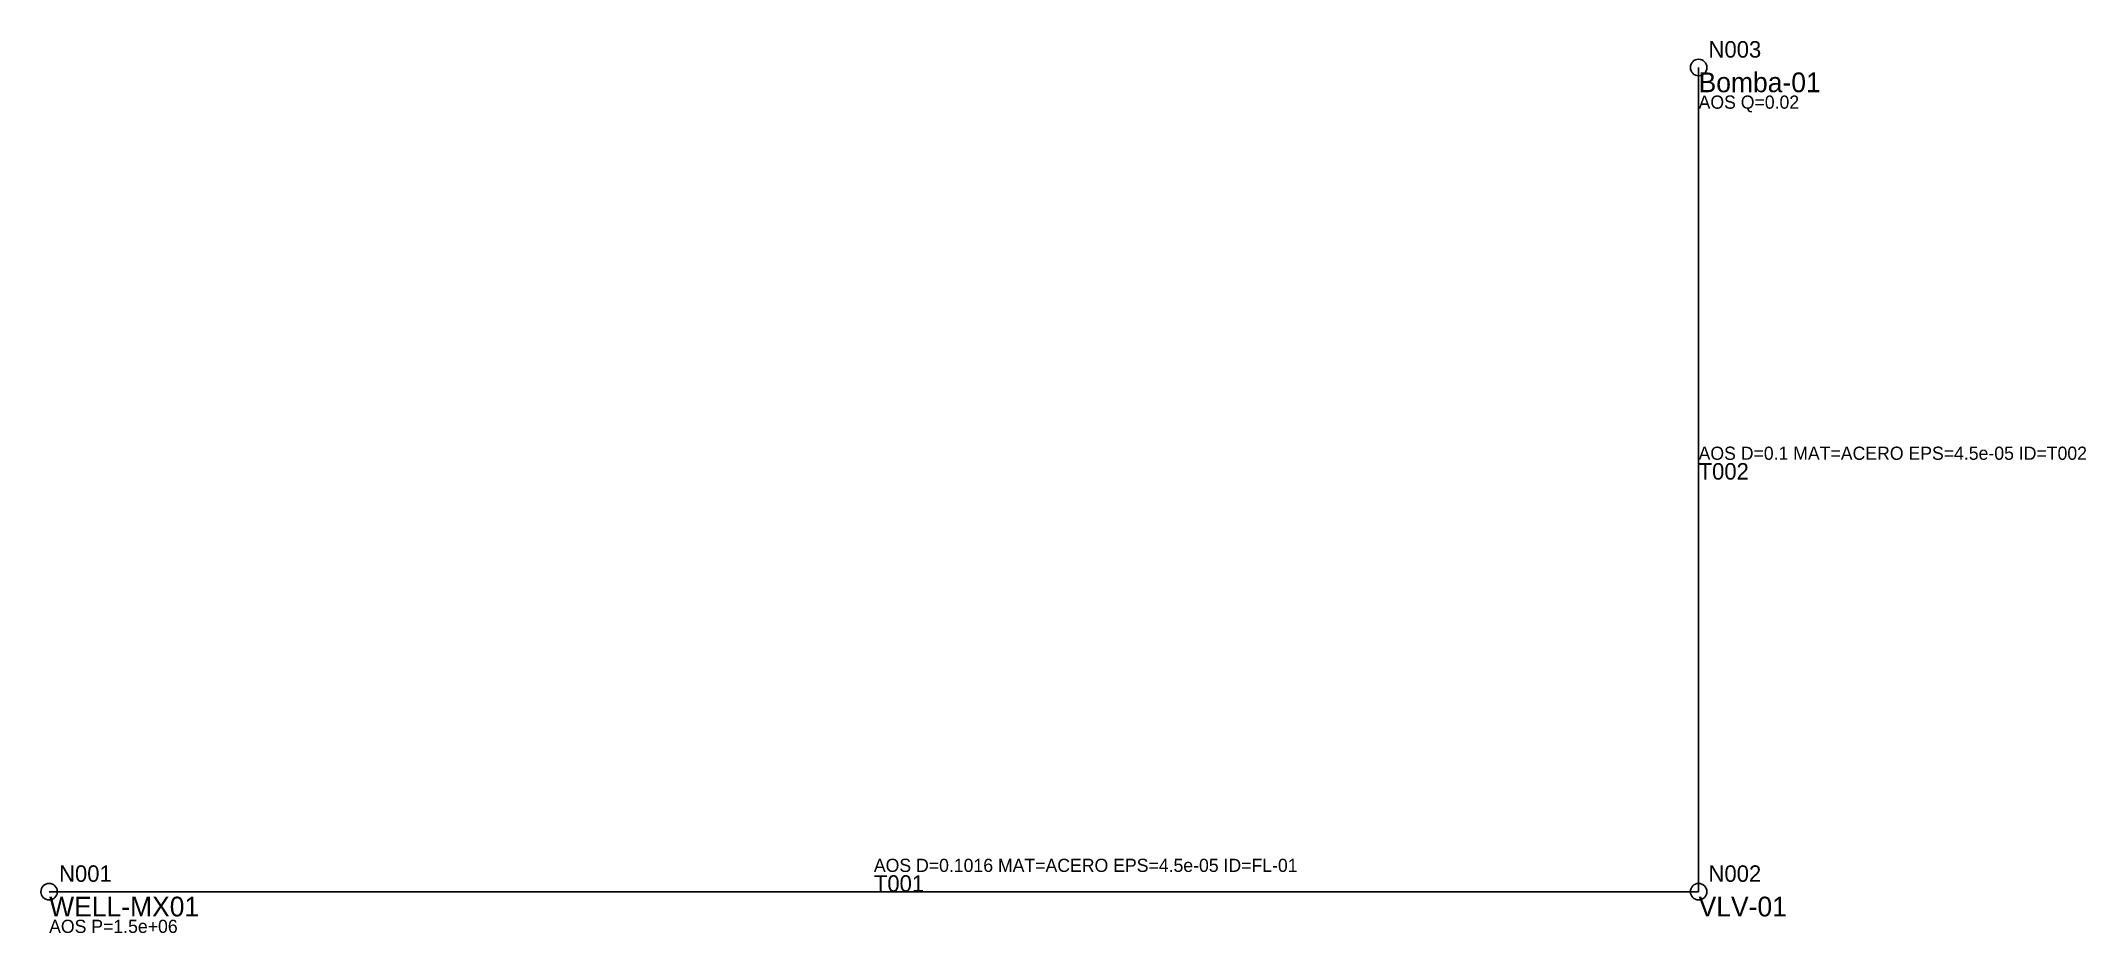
# Model space of a CAD drawing. Header units: metres. Extents: x 0 to 123, y -3 to 52.
import ezdxf

# ---------------------------------------------------------------- set-up
doc = ezdxf.new("R2010")
doc.units = ezdxf.units.M
for name, color, linetype in [('AOS_EQUIPOS', 5, 'CONTINUOUS'), ('AOS_IDS', 2, 'CONTINUOUS'), ('AOS_META', 6, 'CONTINUOUS'), ('AOS_NODOS', 3, 'CONTINUOUS'), ('AOS_TRAMOS', 1, 'CONTINUOUS')]:
    doc.layers.add(name, color=color, linetype=linetype)

msp = doc.modelspace()

# ---------------------------------------------------------------- linework, layer by layer
at = {"layer": 'AOS_NODOS'}
for centre in [(100, 50), (0, 0), (100, 0)]:
    msp.add_circle(centre, 0.5, dxfattribs=at)
at = {"layer": 'AOS_TRAMOS'}
for p, q in [((100, 0), (100, 50)), ((0, 0), (100, 0))]:
    msp.add_line(p, q, dxfattribs=at)

# ---------------------------------------------------------------- texts
at = {"layer": 'AOS_EQUIPOS'}
for s, p in [('Bomba-01', (100, 48.5)), ('WELL-MX01', (0, -1.5)), ('VLV-01', (100, -1.5))]:
    msp.add_text(s, height=1.2, dxfattribs=at).set_placement(p)
at = {"layer": 'AOS_IDS'}
for s, p in [('N003', (100.6, 50.6)), ('T002', (100, 25)), ('N001', (0.6, 0.6)), ('N002', (100.6, 0.6)), ('T001', (50, 0))]:
    msp.add_text(s, height=1, dxfattribs=at).set_placement(p)
at = {"layer": 'AOS_META'}
for s, p in [('AOS Q=0.02', (100, 47.5)), ('AOS D=0.1 MAT=ACERO EPS=4.5e-05 ID=T002', (100, 26.2)), ('AOS D=0.1016 MAT=ACERO EPS=4.5e-05 ID=FL-01', (50, 1.2)), ('AOS P=1.5e+06', (0, -2.5))]:
    msp.add_text(s, height=0.8, dxfattribs=at).set_placement(p)

doc.saveas('drawing.dxf')
